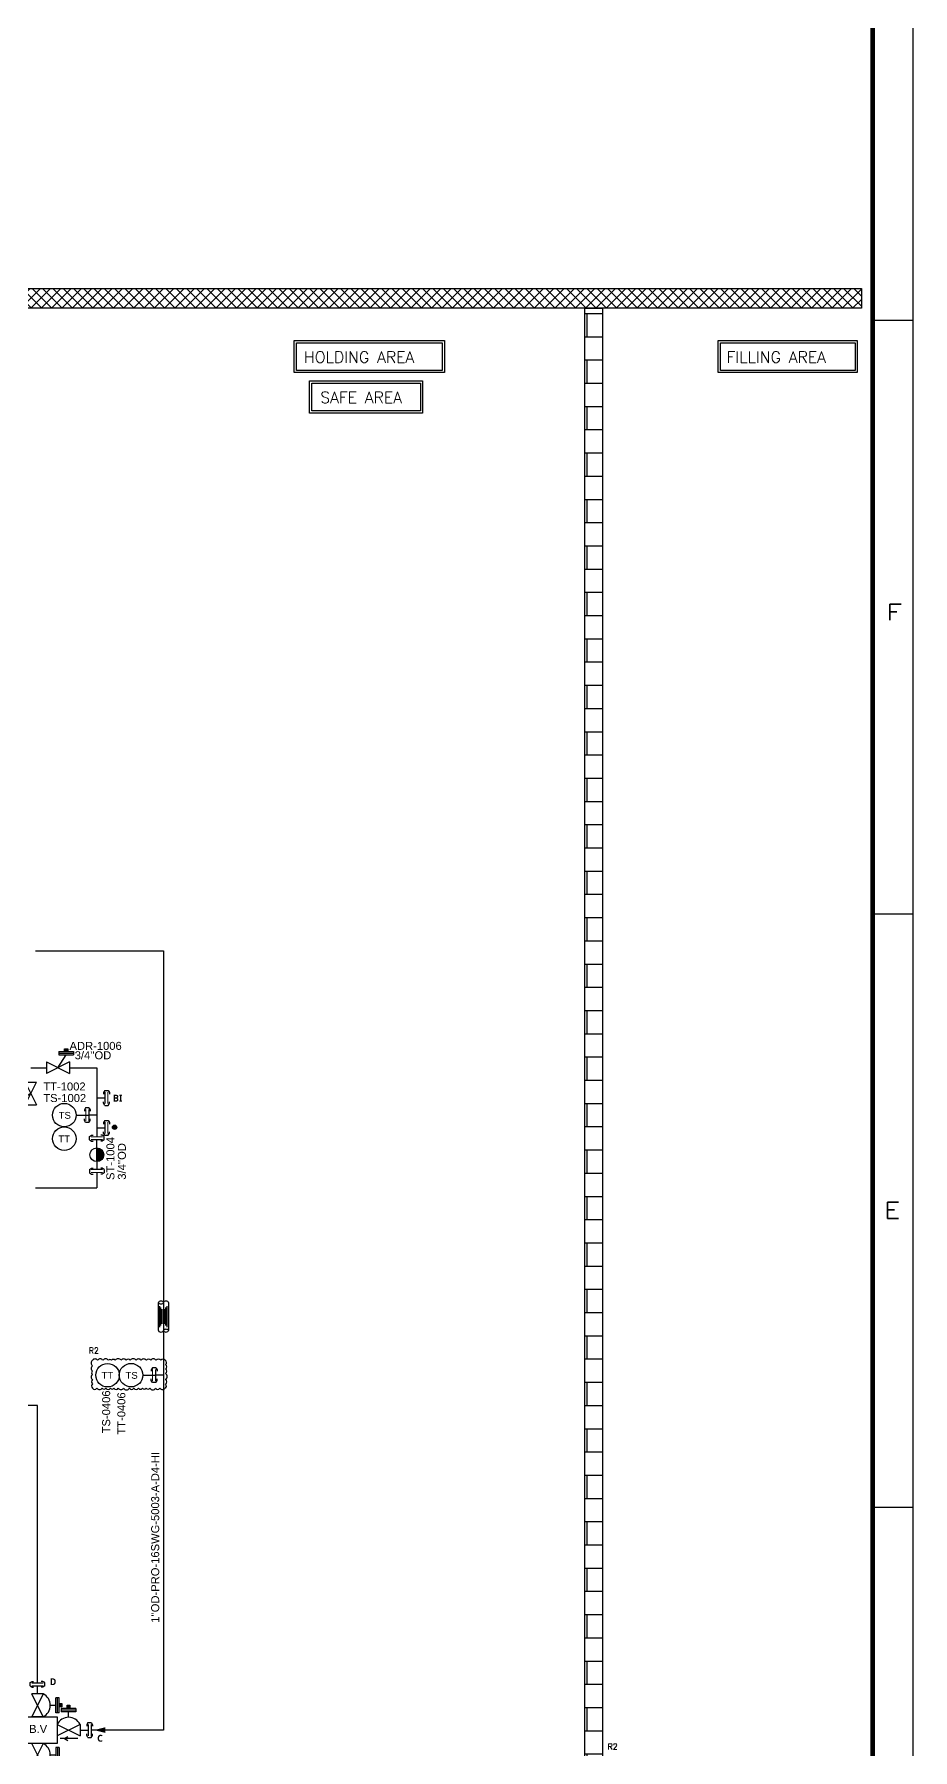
# Model space of a CAD drawing. Header units: millimetres. Extents: x -6754 to 5895, y -4820 to 1016.
# Drawn here: x -1479 to -1095, y -1638 to -888 of the extents above; entities that cross this region are included whole.
import ezdxf
from ezdxf.enums import TextEntityAlignment as Align

# ---------------------------------------------------------------- set-up
doc = ezdxf.new("R2010")
doc.units = ezdxf.units.MM
doc.linetypes.add('ACAD_ISO04W100', pattern=[30.5, 24, -3, 0.5, -3])
doc.layers.get('0').update_dxf_attribs({"linetype": 'CONTINUOUS'})
for name, color, linetype in [('can_move', 7, 'CONTINUOUS'), ('E---INDID------', 7, 'CONTINUOUS'), ('E---INDID-TEXT-25-35', 2, 'CONTINUOUS'), ('P---PEQID------', 7, 'CONTINUOUS'), ('P---PFLTD-TEXT-25-35', 2, 'CONTINUOUS'), ('P---PLINB-CON012', 7, 'CONTINUOUS'), ('P---PLINB-DRH233', 7, 'CONTINUOUS'), ('P---PLINB-P190', 7, 'CONTINUOUS'), ('P---PLINB-PRO043', 7, 'CONTINUOUS'), ('P---PLINB-PRO045', 7, 'CONTINUOUS'), ('P---PLINB-PS098', 7, 'CONTINUOUS'), ('P---PLIND-TEXT-25-35', 2, 'CONTINUOUS'), ('P---PVL4D-TEXT-25-35', 2, 'CONTINUOUS'), ('P---PVLSD-TEXT-18-25', 3, 'CONTINUOUS'), ('P---PVLSD-TEXT-25-35', 2, 'CONTINUOUS'), ('P---TANKB-V10', 7, 'CONTINUOUS'), ('VALVE', 6, 'CONTINUOUS')]:
    doc.layers.add(name, color=color, linetype=linetype)
doc.styles.add('ISO', font='isocp')
doc.styles.add('ROMANS', font='romans.shx')
doc.styles.add('ROMANT', font='romant.shx')
doc.styles.get("Standard").update_dxf_attribs({"font": 'arial.ttf'})

# ---------------------------------------------------------------- blocks, each defined once
blk = doc.blocks.new('phi-a1praj')
at = {"color": 7}
for p, q in [((836.03, 4.97), (836.03, 589.03)), ((836.03, 441.77), (841, 441.77)), ((836.03, 368.14), (841, 368.14)), ((836.03, 294.51), (841, 294.51))]:
    blk.add_line(p, q, dxfattribs=at)
blk.add_lwpolyline([(0, 594), (841, 594), (841, 0), (0, 0)], close=True)
at = {"color": 7, "const_width": 0.597}
blk.add_lwpolyline([(836.03, 4.97), (836.03, 589.03), (25.12, 589.03), (25.12, 4.97)], close=True, dxfattribs=at)
at = {"color": 7, "style": 'ROMANS', "width": 1.25}
for s, p in [('F', (838.71, 405.55)), ('E', (838.46, 331.34))]:
    blk.add_text(s, height=1.99, dxfattribs=at).set_placement(p, align=Align.MIDDLE)
at = {"style": 'ISO', "flags": 1}
for tag, p in [('$UR', (836.03, 589.03)), ('$LL', (25.12, 4.97)), ('$INSERT', (836.03, 4.97))]:
    blk.add_attdef(tag, p, '', height=2.5, dxfattribs=at)
blk = doc.blocks.new('APV')
at = {"color": 6}
blk.add_line((1637.22, 801.29), (1640.82, 806.87), dxfattribs=at)
at = {"layer": 'VALVE'}
for p, q in [((1632.22, 803.79), (1632.22, 798.79)), ((1642.22, 803.79), (1632.22, 798.79)), ((1632.22, 803.79), (1642.22, 798.79)), ((1637.59, 808.35), (1644.05, 808.35)), ((1637.59, 808.35), (1637.59, 806.87)), ((1637.59, 807.61), (1644.05, 807.61)), ((1637.59, 806.87), (1644.05, 806.87)), ((1642.22, 803.79), (1642.22, 798.79)), ((1644.05, 808.35), (1644.05, 806.87))]:
    blk.add_line(p, q, dxfattribs=at)
blk = doc.blocks.new('phi_16763042120')
at = {"color": 0, "linetype": 'ByBlock'}
blk.add_blockref('APV', (-1637.22, -801.29), dxfattribs=at)
at = {"flags": 1}
blk.add_attdef('PHI_CONNECTIONPOINT', (-5, 0), '', height=0.1, rotation=180, dxfattribs=at)
for tag, p in [('PHI_INSERTPOINT', (0, 0)), ('PHI_CONNECTIONPOINT', (5, 0))]:
    blk.add_attdef(tag, p, '', height=0.1, dxfattribs=at)
at = {"color": 7}
for tag, p in [('PRJ_TAG_B', (-13.53, -6.4)), ('DNCALC', (-9.38, -11.66))]:
    blk.add_attdef(tag, p, '', height=3.5, dxfattribs=at)
blk = doc.blocks.new('phi_15825452495')
at = {"color": 0, "linetype": 'ByBlock'}
blk.add_blockref('APV', (-1637.22, -801.29), dxfattribs=at)
at = {"flags": 1}
blk.add_attdef('PHI_CONNECTIONPOINT', (-5, 0), '', height=0.1, rotation=180, dxfattribs=at)
for tag, p in [('PHI_INSERTPOINT', (0, 0)), ('PHI_CONNECTIONPOINT', (5, 0))]:
    blk.add_attdef(tag, p, '', height=0.1, dxfattribs=at)
for tag, p in [('PRJ_TAG_B', (-8.12, -6.4)), ('DNCALC', (-3.96, -9.91))]:
    blk.add_attdef(tag, p, '', height=2.5)
blk = doc.blocks.new('rgyjryjyfrjfhjgfgj')
at = {"color": 0, "linetype": 'ByBlock'}
for p, q in [((716.48, 396.87), (717.39, 397.41)), ((716.48, 395.42), (717.39, 394.88)), ((717.39, 397.41), (718.05, 397.41)), ((717.39, 394.88), (718.05, 394.88)), ((722.07, 397.41), (721.4, 397.41)), ((722.07, 394.88), (721.4, 394.88)), ((722.97, 396.87), (722.07, 397.41)), ((722.97, 395.42), (722.07, 394.88)), ((722.97, 395.42), (722.97, 396.87))]:
    blk.add_line(p, q, dxfattribs=at)
at = {"color": 6, "linetype": 'ByBlock'}
blk.add_line((719.73, 391.95), (719.73, 395.48), dxfattribs=at)
at = {"color": 1, "linetype": 'ByBlock', "lineweight": 15}
blk.add_lwpolyline([(717.23, 396.8), (722.23, 396.8)], dxfattribs=at)
at = {"color": 6, "linetype": 'ByBlock'}
blk.add_lwpolyline([(717.23, 395.48), (722.23, 395.48)], dxfattribs=at)
blk = doc.blocks.new('phi_15825218758')
at = {"color": 0, "linetype": 'ByBlock'}
blk.add_line((-3.24, 3.47), (-3.24, 4.92), dxfattribs=at)
blk.add_blockref('rgyjryjyfrjfhjgfgj', (-719.73, -391.95), dxfattribs=at)
at = {"flags": 1}
for p, rotation in [((0, 4.85), 90), ((0, 0), 270)]:
    blk.add_attdef('PHI_CONNECTIONPOINT', p, '', height=0.1, rotation=rotation, dxfattribs=at)
blk = doc.blocks.new('phi_158252426326')
at = {"color": 0, "linetype": 'ByBlock'}
blk.add_line((-4.27, 0), (1.56, 0), dxfattribs=at)
blk.add_circle((-9.41, 0), 5.14, dxfattribs=at)
blk.add_text('TS', height=3, dxfattribs=at).set_placement((-11.86, -1.59))
blk.add_attdef('DEVICE', (-13.49, 5.97), '', height=3.5)
at = {"flags": 1}
for tag in ['PHI_CONNECTIONPOINT', 'PHI_INSERTPOINT']:
    blk.add_attdef(tag, (-16.11, -0.29), '', height=0.1, dxfattribs=at)
blk = doc.blocks.new('phi_158252436928')
at = {"color": 0, "linetype": 'ByBlock'}
blk.add_circle((-5.14, 0), 5.14, dxfattribs=at)
blk.add_text('TT', height=3, rotation=359.98786, dxfattribs=at).set_placement((-7.75, -1.58))
at = {"flags": 1}
for tag in ['PHI_CONNECTIONPOINT', 'PHI_INSERTPOINT']:
    blk.add_attdef(tag, (0, 0), '', height=0.1, rotation=359.98786, dxfattribs=at)
blk.add_attdef('DEVICE', (-12.28, -9.32), '', height=3.5)
blk = doc.blocks.new('ST1')
at = {"linetype": 'ByBlock'}
h = blk.add_hatch(color=0, dxfattribs=at)
h.dxf.hatch_style = 1
h.paths.add_polyline_path([(289.45, -286.11), (289.45, -291.11, 0.414214), (291.95, -288.61, 0.414214)])
at = {"color": 0, "linetype": 'ByBlock'}
blk.add_line((289.45, -291.11), (289.45, -286.11), dxfattribs=at)
blk.add_circle((289.45, -288.61), 2.5, dxfattribs=at)
blk = doc.blocks.new('phi_15831288483')
at = {"color": 0, "linetype": 'ByBlock', "xscale": 1.2, "yscale": 1.2, "zscale": 1.2}
blk.add_blockref('ST1', (-347.34, 343.33), dxfattribs=at)
at = {"extrusion": (7.4988e-33, 1.22465e-16, -1), "flags": 1}
for tag, p, rotation in [('PHI_CONNECTIONPOINT', (0, -0.19), 90), ('PHI_CONNECTIONPOINT', (0, -6), 270), ('PHI_INSERTPOINT', (0, -6), 180)]:
    blk.add_attdef(tag, p, '', height=0.1, rotation=rotation, dxfattribs=at)
for tag, p in [('CODE', (4.53, -2.75)), ('DN1', (6.61, -7.4))]:
    blk.add_attdef(tag, p, '', height=3.5)
blk = doc.blocks.new('4way')
at = {"layer": 'VALVE', "color": 5}
for p, q in [((1278.58, 1201.46), (1279.48, 1202)), ((1278.58, 1200.01), (1278.58, 1201.46)), ((1279.48, 1202), (1280.15, 1202)), ((1284.16, 1202), (1283.5, 1202)), ((1285.07, 1201.46), (1284.16, 1202)), ((1285.07, 1200.01), (1285.07, 1201.46)), ((1278.58, 1200.01), (1279.48, 1199.47)), ((1284.32, 1196.54), (1279.32, 1196.54)), ((1284.32, 1196.54), (1279.32, 1186.54)), ((1284.32, 1186.54), (1279.32, 1196.54)), ((1279.48, 1199.47), (1280.15, 1199.47)), ((1281.82, 1196.54), (1281.82, 1200.07)), ((1284.16, 1199.47), (1283.5, 1199.47)), ((1285.07, 1200.01), (1284.16, 1199.47)), ((1289.81, 1188.31), (1289.81, 1194.77)), ((1291.29, 1194.77), (1289.81, 1194.77)), ((1290.55, 1188.31), (1290.55, 1194.77)), ((1291.29, 1188.31), (1291.29, 1194.77)), ((1264.99, 1190.16), (1271.45, 1190.16)), ((1264.99, 1190.16), (1264.99, 1188.68)), ((1264.99, 1189.42), (1271.45, 1189.42)), ((1264.99, 1188.68), (1271.45, 1188.68)), ((1268.22, 1186.29), (1268.22, 1188.68)), ((1271.45, 1190.16), (1271.45, 1188.68)), ((1273.22, 1174.86), (1273.22, 1186.54)), ((1273.22, 1186.54), (1290.42, 1186.54)), ((1284.32, 1186.54), (1279.32, 1186.54)), ((1287.41, 1191.54), (1289.81, 1191.54)), ((1291.29, 1188.31), (1289.81, 1188.31)), ((1290.42, 1186.54), (1290.42, 1174.86)), ((1298.65, 1190.16), (1292.19, 1190.16)), ((1292.19, 1190.16), (1292.19, 1188.68)), ((1298.65, 1189.42), (1292.19, 1189.42)), ((1298.65, 1188.68), (1292.19, 1188.68)), ((1295.42, 1186.29), (1295.42, 1188.68)), ((1298.65, 1190.16), (1298.65, 1188.68)), ((1258.3, 1183.94), (1257.76, 1183.04)), ((1257.76, 1183.04), (1257.76, 1182.37)), ((1257.76, 1178.36), (1257.76, 1179.02)), ((1258.3, 1177.45), (1257.76, 1178.36)), ((1259.75, 1183.94), (1258.3, 1183.94)), ((1263.22, 1180.7), (1259.69, 1180.7)), ((1259.75, 1183.94), (1260.29, 1183.04)), ((1259.75, 1177.45), (1260.29, 1178.36)), ((1260.29, 1183.04), (1260.29, 1182.37)), ((1260.29, 1178.36), (1260.29, 1179.02)), ((1263.22, 1183.2), (1263.22, 1178.2)), ((1273.22, 1183.2), (1263.22, 1178.2)), ((1263.22, 1183.2), (1273.22, 1178.2)), ((1273.22, 1183.2), (1273.22, 1178.2)), ((1290.42, 1183.2), (1290.42, 1178.2)), ((1290.42, 1183.2), (1300.42, 1178.2)), ((1300.42, 1183.2), (1290.42, 1178.2)), ((1300.42, 1183.2), (1300.42, 1178.2)), ((1300.42, 1180.7), (1303.96, 1180.7)), ((1303.89, 1183.94), (1303.35, 1183.04)), ((1303.35, 1183.04), (1303.35, 1182.37)), ((1303.35, 1178.36), (1303.35, 1179.02)), ((1303.89, 1177.45), (1303.35, 1178.36)), ((1303.89, 1183.94), (1305.34, 1183.94)), ((1305.34, 1183.94), (1305.88, 1183.04)), ((1305.34, 1177.45), (1305.88, 1178.36)), ((1305.88, 1183.04), (1305.88, 1182.37)), ((1305.88, 1178.36), (1305.88, 1179.02)), ((1259.75, 1177.45), (1258.3, 1177.45)), ((1290.42, 1174.86), (1273.22, 1174.86)), ((1284.32, 1174.86), (1279.32, 1174.86)), ((1284.32, 1164.86), (1279.32, 1174.86)), ((1284.32, 1174.86), (1279.32, 1164.86)), ((1289.81, 1173.09), (1289.81, 1166.63)), ((1291.29, 1173.09), (1289.81, 1173.09)), ((1290.55, 1173.09), (1290.55, 1166.63)), ((1291.29, 1173.09), (1291.29, 1166.63)), ((1303.89, 1177.45), (1305.34, 1177.45)), ((1284.32, 1164.86), (1279.32, 1164.86)), ((1281.82, 1164.86), (1281.82, 1161.32)), ((1287.41, 1169.86), (1289.81, 1169.86)), ((1291.29, 1166.63), (1289.81, 1166.63)), ((1278.58, 1161.39), (1279.48, 1161.93)), ((1278.58, 1161.39), (1278.58, 1159.94)), ((1278.58, 1159.94), (1279.48, 1159.4)), ((1279.48, 1161.93), (1280.15, 1161.93)), ((1279.48, 1159.4), (1280.15, 1159.4)), ((1284.16, 1161.93), (1283.5, 1161.93)), ((1284.16, 1159.4), (1283.5, 1159.4)), ((1285.07, 1161.39), (1284.16, 1161.93)), ((1285.07, 1159.94), (1284.16, 1159.4)), ((1285.07, 1161.39), (1285.07, 1159.94))]:
    blk.add_line(p, q, dxfattribs=at)
for points in [[(1279.32, 1201.39), (1284.32, 1201.39)], [(1279.32, 1200.07), (1284.32, 1200.07)], [(1258.37, 1183.2), (1258.37, 1178.2)], [(1259.69, 1183.2), (1259.69, 1178.2)], [(1303.96, 1183.2), (1303.96, 1178.2)], [(1305.28, 1183.2), (1305.28, 1178.2)], [(1279.32, 1161.32), (1284.32, 1161.32)], [(1279.32, 1160), (1284.32, 1160)]]:
    blk.add_lwpolyline(points, dxfattribs=at)
for centre, start, end in [((1281.82, 1191.54), 296.56505, 63.43495), ((1268.22, 1180.7), 26.56505, 153.43495), ((1295.42, 1180.7), 26.56505, 153.43495), ((1281.82, 1169.86), 296.56505, 63.43495)]:
    blk.add_arc(centre, 5.59, start, end, dxfattribs=at)
blk = doc.blocks.new('phi_16763073450')
at = {"color": 0, "linetype": 'ByBlock'}
blk.add_line((-23.45, -20.69), (-26.25, -20.69), dxfattribs=at)
blk.add_blockref('4way', (-1281.82, -1201.39), dxfattribs=at)
at = {"flags": 1}
for p in [(0, 0), (0, -41.39)]:
    blk.add_attdef('PHI_CONNECTIONPOINT', p, '', height=0.1, rotation=270, dxfattribs=at)
for tag, p in [('PHI_CONNECTIONPOINT', (-23.45, -20.69)), ('PHI_CONNECTIONPOINT', (23.45, -20.69)), ('PHI_INSERTPOINT', (23.45, -20.69))]:
    blk.add_attdef(tag, p, '', height=0.1, dxfattribs=at)
for tag, p, height in [('P_NAME', (-12.2, -21.94), 3), ('CODE', (-20.27, -30.54), 3.5), ('DNCALC', (-23.64, -34.7), 3.5)]:
    blk.add_attdef(tag, p, '', height=height)
blk = doc.blocks.new('gbng')
at = {"color": 0, "linetype": 'Continuous'}
for p, q in [((102.1, 150.2), (146.6, 150.2)), ((146.6, 134.5), (102.1, 134.5))]:
    blk.add_line(p, q, dxfattribs=at)
at = {"color": 1, "linetype": 'Continuous'}
for p, q in [((107.8, 148.3), (140.9, 148.3)), ((107.8, 136.4), (140.9, 136.4)), ((110.2, 146.3), (138.5, 146.3)), ((110.2, 138.4), (138.5, 138.4)), ((112.6, 144.4), (136.1, 144.4)), ((112.6, 140.3), (136.1, 140.3))]:
    blk.add_line(p, q, dxfattribs=at)
at = {"color": 0, "linetype": 'Continuous'}
for centre, start_param, end_param in [((102.1, 146.3), 0, 3.141593), ((146.6, 138.4), 3.141593, 6.283185)]:
    blk.add_ellipse(centre, major_axis=(0, 3.93), ratio=0.568604, start_param=start_param, end_param=end_param, dxfattribs=at)
at = {"color": 0, "linetype": 'Continuous', "extrusion": (0, 0, -1)}
for centre, major_axis in [((102.1, 138.4), (0, -3.93)), ((146.6, 146.3), (0, 3.93))]:
    blk.add_ellipse(centre, major_axis=major_axis, ratio=0.568604, dxfattribs=at)
blk = doc.blocks.new('phi_16781898880')
at = {"color": 0, "linetype": 'ByBlock', "xscale": 0.395994, "yscale": 0.395994, "zscale": 0.395994}
blk.add_blockref('gbng', (-40.4, -56.4), dxfattribs=at)
at = {"flags": 1}
for p, rotation in [((0, 0), 180), ((17.6, 0), 90)]:
    blk.add_attdef('PHI_INSERTPOINT', p, '', height=0.1, rotation=rotation, dxfattribs=at)

msp = doc.modelspace()

# ---------------------------------------------------------------- hatches: boundary and pattern name
h = msp.add_hatch()
h.set_pattern_fill('ANSI37', color=256)
h.set_pattern_definition([(45, (-3696.5226, -1328.917), (-2.245064, 2.245064), []), (135, (-3696.5226, -1328.917), (-2.245064, -2.245064), [])])
h.paths.add_polyline_path([(-1117.68, -1007.98), (-1117.68, -999.38), (-3957.14, -999.38), (-3957.14, -1007.98)])
h = msp.add_hatch()
h.set_pattern_fill('AR-B816', color=44, scale=0.05)
h.set_pattern_definition([(0, (-1877.667, -1741.792), (0, 10.16), []), (90, (-1877.667, -1741.792), (-10.16, 10.16), [10.16, -10.16])])
h.paths.add_polyline_path([(-1230.85, -1007.98), (-1238.64, -1007.98), (-1238.64, -2153.18), (-1230.85, -2153.18)])
h = msp.add_hatch(color=1)
h.dxf.hatch_style = 1
h.paths.add_polyline_path([(-1466.08, -1333.03), (-1464.63, -1333.03), (-1464.63, -1331.79), (-1466.08, -1331.79)])
h = msp.add_hatch(color=256)
h.dxf.hatch_style = 1
h.paths.add_polyline_path([(-1445.15, -1366.14, 1), (-1443.24, -1366.14, 1)])
h = msp.add_hatch(color=1)
h.dxf.hatch_style = 1
h.paths.add_polyline_path([(-1467.2, -1619.63), (-1467.2, -1618.18), (-1468.44, -1618.18), (-1468.44, -1619.63)])
h = msp.add_hatch(color=1)
h.dxf.hatch_style = 1
h.paths.add_polyline_path([(-1463.68, -1620.29), (-1463.68, -1618.84), (-1464.92, -1618.84), (-1464.92, -1620.29)])

# ---------------------------------------------------------------- linework, layer by layer
msp.add_lwpolyline([(-3957.14, -999.38), (-1117.68, -999.38), (-1117.68, -1007.98), (-3957.14, -1007.98)], close=True)
at = {"color": 44}
msp.add_lwpolyline([(-1230.85, -1007.98), (-1230.85, -2153.18), (-1238.64, -2153.18), (-1238.64, -1007.98)], close=True, dxfattribs=at)
at = {"color": 1}
for points in [[(-1299.9, -1036.14), (-1365.61, -1036.14), (-1365.61, -1022.06), (-1299.9, -1022.06)], [(-1300.9, -1035.14), (-1364.61, -1035.14), (-1364.61, -1023.06), (-1300.9, -1023.06)], [(-1119.45, -1036.14), (-1180.25, -1036.14), (-1180.25, -1022.06), (-1119.45, -1022.06)], [(-1120.45, -1035.14), (-1179.25, -1035.14), (-1179.25, -1023.06), (-1120.45, -1023.06)], [(-1309.49, -1053.79), (-1358.98, -1053.79), (-1358.98, -1039.72), (-1309.49, -1039.72)], [(-1310.49, -1052.79), (-1357.98, -1052.79), (-1357.98, -1040.72), (-1310.49, -1040.72)], [(-1464.63, -1331.79), (-1464.63, -1333.03), (-1466.08, -1333.03), (-1466.08, -1331.79)], [(-1468.44, -1618.18), (-1467.2, -1618.18), (-1467.2, -1619.63), (-1468.44, -1619.63)], [(-1464.92, -1618.84), (-1463.68, -1618.84), (-1463.68, -1620.29), (-1464.92, -1620.29)]]:
    msp.add_lwpolyline(points, close=True, dxfattribs=at)
msp.add_lwpolyline([(-1453.82, -1468.03, 0.520567), (-1453.82, -1470.47, 0.520567), (-1453.82, -1472.78, 0.520567), (-1453.82, -1474.27, 0.520567), (-1453.82, -1476.48, 0.520567), (-1453.82, -1478.32, 0.520567), (-1453.82, -1480.21, 0.520567), (-1451.87, -1480.27, 0.520567), (-1449.63, -1480.27, 0.520567), (-1447.97, -1480.27, 0.520567), (-1446.03, -1480.27, 0.520567), (-1444.48, -1480.27, 0.520567), (-1442.55, -1480.27, 0.520567), (-1440.26, -1480.27, 0.520567), (-1437.7, -1480.27, 0.520567), (-1435.76, -1480.27, 0.520567), (-1433.69, -1480.27, 0.520567), (-1432, -1480.27, 0.520567), (-1430.39, -1480.27, 0.520567), (-1428.75, -1480.27, 0.520567), (-1426.22, -1480.27, 0.520567), (-1424.36, -1480.27, 0.520567), (-1422.16, -1480.27, 0.520567), (-1421.86, -1478.47, 0.520567), (-1421.86, -1476.49, 0.520567), (-1421.86, -1473.87, 0.520567), (-1421.86, -1471.83, 0.520567), (-1421.86, -1469.91, 0.520567), (-1422.02, -1468.03, 0.520567), (-1423.96, -1468.03, 0.520567), (-1426.05, -1468.03, 0.520567), (-1428.4, -1468.03, 0.520567), (-1430.28, -1468.03, 0.520567), (-1432.57, -1468.03, 0.520567), (-1434.78, -1468.03, 0.520567), (-1437.34, -1468.03, 0.520567), (-1439.11, -1468.03, 0.520567), (-1441.38, -1468.03, 0.520567), (-1443.95, -1468.03, 0.520567), (-1445.54, -1468.03, 0.520567), (-1446.9, -1468.03, 0.520567), (-1449.31, -1468.03, 0.520567), (-1451.65, -1468.03, 0.520567)], format="xyb", close=True, dxfattribs=at)
msp.add_circle((-1444.2, -1366.14), 0.952)
at = {"layer": 'can_move'}
for p, q in [((-1460.21, -1633.49), (-1467.99, -1633.49)), ((-1466.08, -1633.49), (-1464.69, -1632.61)), ((-1466.08, -1633.49), (-1464.69, -1634.37))]:
    msp.add_line(p, q, dxfattribs=at)
at = {"layer": 'P---PLINB-CON012', "color": 230, "linetype": 'ACAD_ISO04W100', "const_width": 0.5}
msp.add_lwpolyline([(-1478.82, -1392.68), (-1451.94, -1392.69)], dxfattribs=at)
at = {"layer": 'P---PLINB-DRH233', "color": 7, "linetype": 'Continuous', "ltscale": 0.1}
for points in [[(-1480.82, -1340.09), (-1473.95, -1340.09)], [(-1463.95, -1340.09), (-1451.94, -1340.09)], [(-1451.94, -1340.09), (-1451.92, -1353.31)], [(-1451.92, -1353.31), (-1451.92, -1360.83)], [(-1451.92, -1360.83), (-1451.92, -1366.4)], [(-1451.92, -1366.4), (-1451.94, -1370.27)], [(-1451.94, -1375.31), (-1451.94, -1381.12)], [(-1451.94, -1385.98), (-1451.94, -1392.69)]]:
    msp.add_lwpolyline(points, dxfattribs=at)
at = {"layer": 'P---PLINB-PRO045', "color": 4, "linetype": 'Continuous', "ltscale": 0.1}
for points in [[(-1478.82, -1289), (-1422.82, -1289)], [(-1422.82, -1289), (-1422.82, -1629.75)], [(-1422.82, -1629.75), (-1454.45, -1629.75)]]:
    msp.add_lwpolyline(points, dxfattribs=at)
at = {"layer": 'P---PLINB-PRO045', "color": 4, "linetype": 'ByBlock'}
msp.add_solid([(-1453.2, -1629.75), (-1448.2, -1628.5), (-1448.2, -1631)], dxfattribs=at)
at = {"layer": 'P---PLINB-PS098', "color": 32, "linetype": 'Continuous', "ltscale": 0.1}
for points in [[(-1477.9, -1487.82), (-1544, -1487.82)], [(-1477.9, -1609.05), (-1477.9, -1487.82)]]:
    msp.add_lwpolyline(points, dxfattribs=at)

# ---------------------------------------------------------------- block references
at = {"xscale": 3.524766200065415, "yscale": 3.524766200065415, "zscale": 3.524766200065415}
msp.add_blockref('phi-a1praj', (-4059.57, -2570.35), dxfattribs=at)
at = {"layer": 'E---INDID------'}
ref = msp.add_blockref('phi_158252436928', (-1461.04, -1371.12), dxfattribs=at)
ref.add_attrib('DEVICE', 'TT-1002', (-1475.33, -1350.04), dxfattribs={"layer": 'E---INDID-TEXT-25-35', "color": 7, "height": 3.5})
ref = msp.add_blockref('phi_158252436928', (-1442.11, -1474.55), dxfattribs=at)
ref.add_attrib('DEVICE', 'TT-0406', (-1439.48, -1500.54), dxfattribs={"layer": 'E---INDID-TEXT-25-35', "color": 7, "height": 3.5, "rotation": 90})
at = {"layer": 'P---PEQID------', "xscale": 0.7, "yscale": 0.7, "zscale": 0.7, "rotation": 90}
msp.add_blockref('phi_16781898880', (-1422.82, -1455.09), dxfattribs=at)
at = {"layer": 'P---PLINB-DRH233'}
for p, rotation in [((-1451.92, -1353.31), 270), ((-1451.92, -1366.4), 270), ((-1451.94, -1381.12), 180)]:
    msp.add_blockref('phi_15825218758', p, dxfattribs=dict(at, rotation=rotation))
ref = msp.add_blockref('phi_158252426326', (-1456.77, -1360.83), dxfattribs=at)
ref.add_attrib('DEVICE', 'TS-1002', (-1475.35, -1355.1), dxfattribs={"layer": 'E---INDID-TEXT-25-35', "color": 7, "height": 3.5})
at = {"layer": 'P---PLINB-DRH233', "xscale": -1, "rotation": 90}
msp.add_blockref('phi_15825218758', (-1451.92, -1360.83), dxfattribs=at)
at = {"layer": 'P---PLINB-DRH233', "xscale": -1}
msp.add_blockref('phi_15825218758', (-1451.94, -1375.12), dxfattribs=at)
at = {"layer": 'P---PLINB-DRH233'}
ref = msp.add_blockref('phi_15831288483', (-1451.94, -1375.12), dxfattribs=at)
ref.add_attrib('DN1', "3/4''OD", (-1439.25, -1389.06), dxfattribs={"layer": 'P---PFLTD-TEXT-25-35', "color": 7, "height": 3.5, "rotation": 90})
ref.add_attrib('CODE', 'ST-1004', (-1444.26, -1389.18), dxfattribs={"layer": 'P---PFLTD-TEXT-25-35', "color": 7, "height": 3.5, "rotation": 90})
at = {"layer": 'P---PLINB-P190'}
ref = msp.add_blockref('phi_158252426326', (-1427.56, -1474.54), dxfattribs=at)
ref.add_attrib('DEVICE', 'TS-0406', (-1446.11, -1499.97), dxfattribs={"layer": 'E---INDID-TEXT-25-35', "color": 7, "height": 3.5, "rotation": 90})
at = {"layer": 'P---PLINB-P190', "xscale": -1, "rotation": 90}
msp.add_blockref('phi_15825218758', (-1422.7, -1474.54), dxfattribs=at)
at = {"layer": 'P---PLINB-PRO043'}
ref = msp.add_blockref('phi_16763073450', (-1477.9, -1609.05), dxfattribs=at)
ref.add_attrib('CODE', 'BV-0403', (-1505.27, -1618.61), dxfattribs={"layer": 'P---PVL4D-TEXT-25-35', "color": 7, "height": 3.5})
ref.add_attrib('P_NAME', 'B.V', (-1481.54, -1631), dxfattribs={"layer": 'P---PVL4D-TEXT-25-35', "color": 7, "height": 3.5})
at = {"layer": 'P---TANKB-V10'}
ref = msp.add_blockref('phi_15825452495', (-1468.95, -1340.09), dxfattribs=at)
ref.add_attrib('DNCALC', "3/4''OD", (-1461.62, -1336.4), dxfattribs={"layer": 'P---PVLSD-TEXT-18-25', "color": 7, "height": 3.5})
ref.add_attrib('PRJ_TAG_B', 'ADR-1006', (-1463.89, -1332.29), dxfattribs={"layer": 'P---PVLSD-TEXT-18-25', "color": 7, "height": 3.5})
at = {"layer": 'P---TANKB-V10', "extrusion": (-4.68864e-32, 1.22465e-16, -1)}
ref = msp.add_blockref('phi_16763042120', (1480.82, -1351.38), dxfattribs=dict(at, rotation=270))
ref.add_attrib('DNCALC', "3/4''OD", (-1484.47, -1378.49), dxfattribs={"layer": 'P---PVLSD-TEXT-25-35', "color": 7, "height": 3.5, "rotation": 90})
ref.add_attrib('PRJ_TAG_B', 'ADR-1005', (-1488.82, -1378.88), dxfattribs={"layer": 'P---PVLSD-TEXT-25-35', "color": 7, "height": 3.5, "rotation": 90})

# ---------------------------------------------------------------- texts
at = {"lineweight": 13, "char_height": 5, "attachment_point": 1, "style": 'ROMANT'}
for s, insert in [('HOLDING AREA', (-1361.35, -1026.85, -5.99)), ('FILLING AREA', (-1176.66, -1026.85, -5.99)), ('SAFE AREA', (-1354.27, -1044.5, -5.99))]:
    msp.add_mtext_dynamic_manual_height_columns(s, width=181.7012, gutter_width=1, heights=[-5], dxfattribs=dict(at, insert=insert))
at = {"attachment_point": 1}
for s, width, gutter_width, heights, insert, char_height, style in [('{\\fSegoe UI Semibold|b0|i0|c0|p34;BI}', 64.4856, 0.5, [-3], (-1444.9, -1351.91), 3, 'ROMANS'), ('R2', 2.6741, 12.5, [-2.5], (-1455.45, -1462.51), 2.5, 'ROMANT'), ('{\\fSegoe UI Semibold|b0|i0|c0|p34;D}', 64.4856, 0.5, [-3], (-1472.54, -1607.1), 3, 'ROMANS'), ('{\\fSegoe UI Semibold|b0|i0|c0|p34;C}', 64.4856, 0.5, [-3.1], (-1451.81, -1631.82), 3, 'ROMANS'), ('R2', 2.6741, 12.5, [-2.5], (-1228.62, -1635.69), 2.5, 'ROMANT')]:
    msp.add_mtext_dynamic_manual_height_columns(s, width=width, gutter_width=gutter_width, heights=heights, dxfattribs=dict(at, insert=insert, char_height=char_height, style=style))
at = {"layer": 'P---PLIND-TEXT-25-35', "color": 7}
msp.add_text("1''OD-PRO-16SWG-5003-A-D4-HI", height=3.5, rotation=90, dxfattribs=at).set_placement((-1424.68, -1582.81))

doc.saveas('drawing.dxf')
